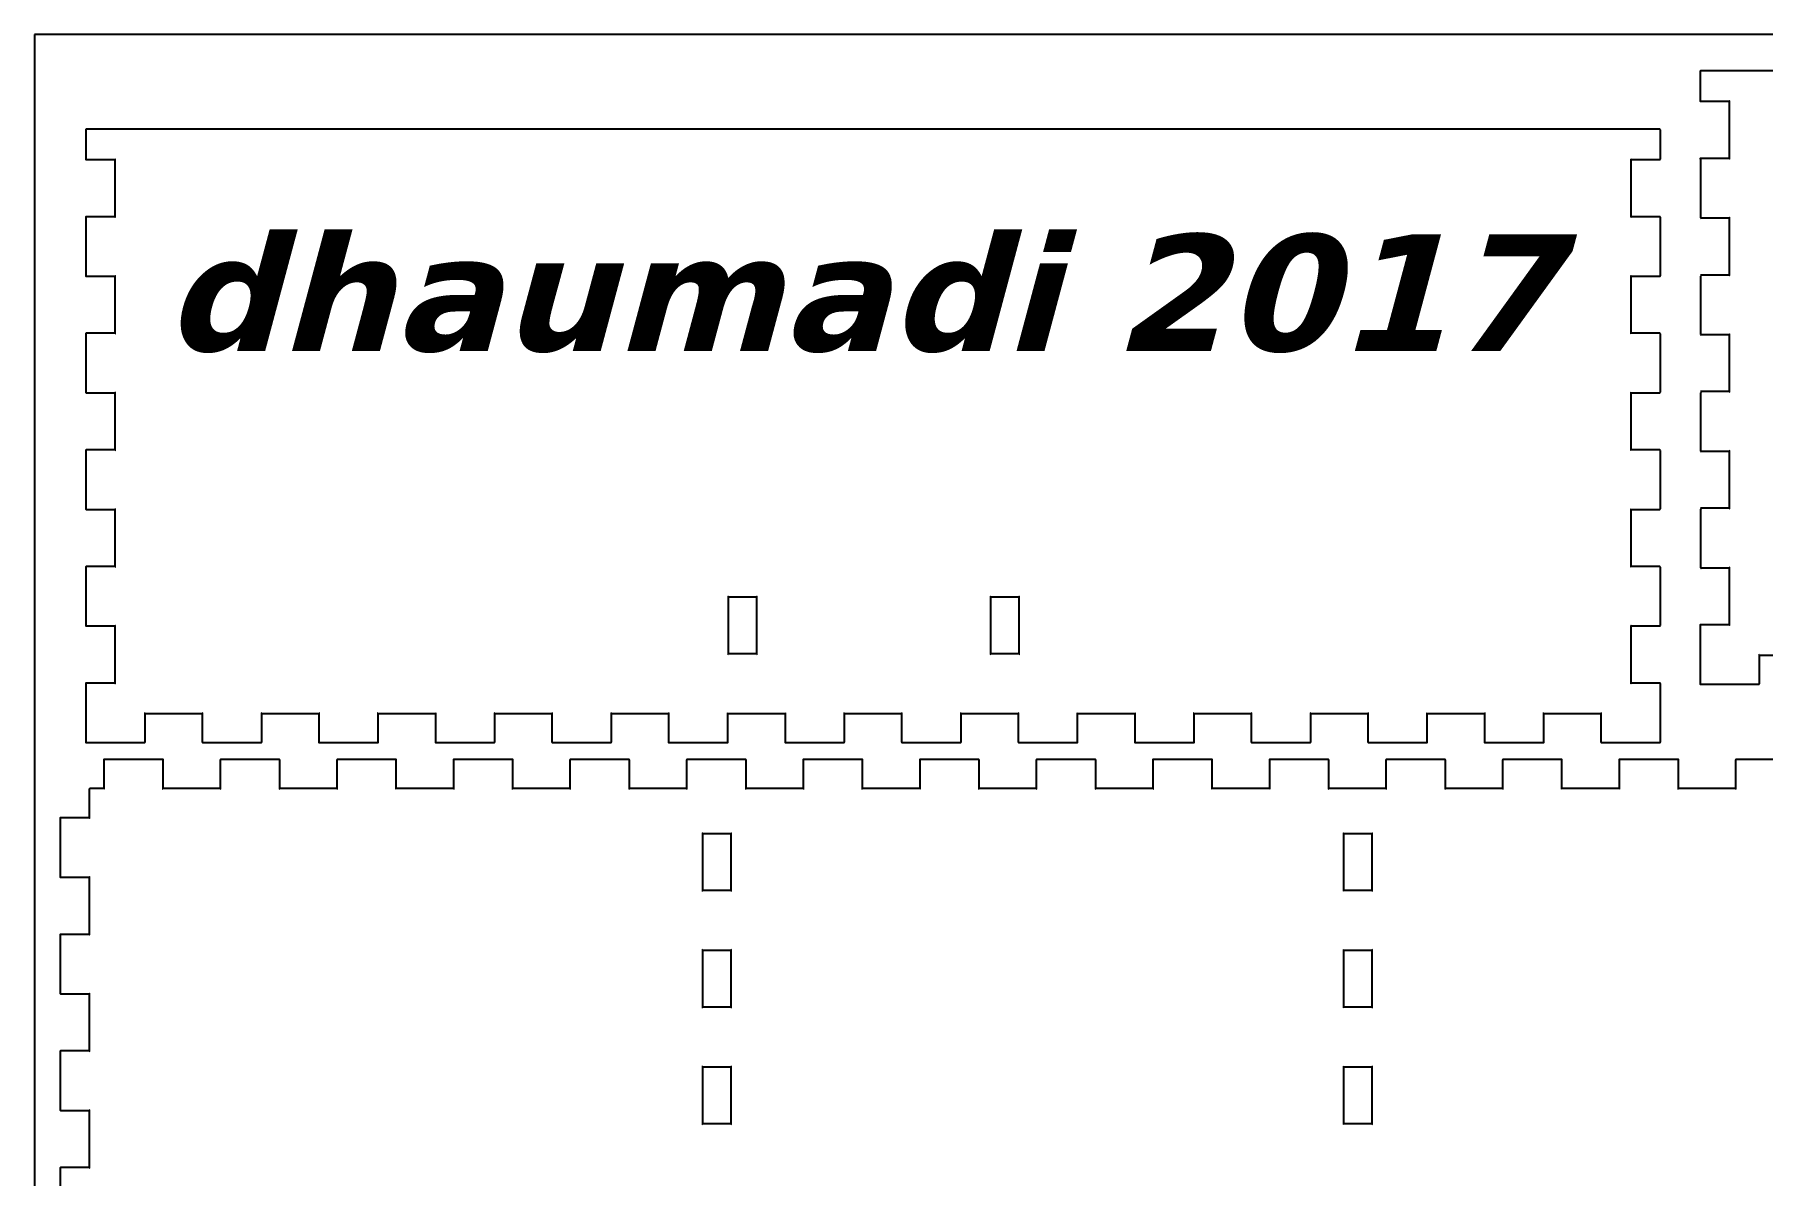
# Model space of a CAD drawing. Extents: x -52 to 1200, y -400 to 594.
# Drawn here: x -51.9 to 244.6, y 398.7 to 594.4 of the extents above; entities that cross this region are included whole.
import ezdxf

# ---------------------------------------------------------------- set-up
doc = ezdxf.new("R2010")
doc.units = 0
doc.layers.add('decoupe1', color=7, linetype='CONTINUOUS', lineweight=25, true_color=0x000000)
doc.layers.add('repere_echelle', color=3, linetype='CONTINUOUS', lineweight=25, true_color=0x00ff00)
doc.styles.add('textstyle0', font='')
doc.styles.get('textstyle0').set_extended_font_data('1CamBam_Stick_5', italic=True, bold=True)

msp = doc.modelspace()

# ---------------------------------------------------------------- linework, layer by layer
at = {"layer": 'decoupe1', "color": 7, "true_color": 0xffffff}
for points in [[(233.9, 588.1), (233.9, 588.1), (233.9, 583.1)], [(504, 588.2), (499, 588.2), (239, 588.2), (234, 588.2)], [(234, 583), (239, 583)], [(238.9, 583.1), (238.9, 573.1)], [(227, 578.2), (222, 578.2), (-38, 578.2), (-43, 578.2)], [(-43.1, 578.1), (-43.1, 578.1), (-43.1, 573.1)], [(227.1, 573.1), (227.1, 578.1)], [(-43, 573), (-38, 573)], [(-38.1, 573.1), (-38.1, 563.1)], [(222, 573), (227, 573)], [(222.1, 563.1), (222.1, 573.1)], [(239, 573.2), (234, 573.2)], [(234, 573), (234, 563)], [(-43.1, 563.1), (-43.1, 553.1)], [(-38, 563.2), (-43, 563.2)], [(227, 563.2), (222, 563.2)], [(227.1, 553.1), (227.1, 563.1)], [(234, 563), (239, 563)], [(238.9, 563.1), (238.9, 553.1)], [(-43, 553), (-38, 553)], [(-38.1, 553.1), (-38.1, 543.1)], [(222, 553), (227, 553)], [(222.1, 543.1), (222.1, 553.1)], [(239, 553.2), (234, 553.2)], [(234, 553), (234, 543)], [(-43.1, 543.1), (-43.1, 533.1)], [(-38, 543.2), (-43, 543.2)], [(227, 543.2), (222, 543.2)], [(227.1, 533.1), (227.1, 543.1)], [(234, 543), (239, 543)], [(238.9, 543.1), (238.9, 533.1)], [(-43, 533), (-38, 533)], [(-38.1, 533.1), (-38.1, 523.1)], [(222, 533), (227, 533)], [(222.1, 523.1), (222.1, 533.1)], [(239, 533.2), (234, 533.2)], [(234, 533), (234, 523)], [(-43.1, 523.1), (-43.1, 513.1)], [(-38, 523.2), (-43, 523.2)], [(227, 523.2), (222, 523.2)], [(227.1, 513.1), (227.1, 523.1)], [(234, 523), (239, 523)], [(238.9, 523.1), (238.9, 513.1)], [(-43, 513), (-38, 513)], [(-38.1, 513.1), (-38.1, 503.1)], [(222, 513), (227, 513)], [(222.1, 503.1), (222.1, 513.1)], [(239, 513.2), (234, 513.2)], [(234, 513), (234, 503)], [(-43.1, 503.1), (-43.1, 493.1)], [(-38, 503.2), (-43, 503.2)], [(227, 503.2), (222, 503.2)], [(227.1, 493.1), (227.1, 503.1)], [(234, 503), (239, 503)], [(238.9, 503.1), (238.9, 493.1)], [(-43, 493), (-38, 493)], [(-38.1, 493.1), (-38.1, 483.1)], [(222, 493), (227, 493)], [(222.1, 483.1), (222.1, 493.1)], [(233.9, 493.1), (233.9, 488.1), (233.9, 483.1)], [(239, 493.2), (234, 493.2)], [(244, 488), (254, 488)], [(244.1, 483.1), (244.1, 488.1)], [(-43.1, 483.1), (-43.1, 478.1), (-43.1, 473.1)], [(-38, 483.2), (-43, 483.2)], [(227, 483.2), (222, 483.2)], [(227.1, 473.1), (227.1, 478.1), (227.1, 483.1)], [(234, 483), (239, 483)], [(239, 483), (244, 483)], [(-33, 478), (-23, 478)], [(-32.9, 473.1), (-32.9, 478.1)], [(-23.1, 478.1), (-23.1, 473.1)], [(-13, 478), (-3, 478)], [(-12.9, 473.1), (-12.9, 478.1)], [(-3.1, 478.1), (-3.1, 473.1)], [(7, 478), (17, 478)], [(7.1, 473.1), (7.1, 478.1)], [(16.9, 478.1), (16.9, 473.1)], [(27, 478), (37, 478)], [(27.1, 473.1), (27.1, 478.1)], [(36.9, 478.1), (36.9, 473.1)], [(47, 478), (57, 478)], [(47.1, 473.1), (47.1, 478.1)], [(56.9, 478.1), (56.9, 473.1)], [(67, 478), (77, 478)], [(67.1, 473.1), (67.1, 478.1)], [(76.9, 478.1), (76.9, 473.1)], [(87, 478), (97, 478)], [(87.1, 473.1), (87.1, 478.1)], [(96.9, 478.1), (96.9, 473.1)], [(107, 478), (117, 478)], [(107.1, 473.1), (107.1, 478.1)], [(116.9, 478.1), (116.9, 473.1)], [(127, 478), (137, 478)], [(127.1, 473.1), (127.1, 478.1)], [(136.9, 478.1), (136.9, 473.1)], [(147, 478), (157, 478)], [(147.1, 473.1), (147.1, 478.1)], [(156.9, 478.1), (156.9, 473.1)], [(167, 478), (177, 478)], [(167.1, 473.1), (167.1, 478.1)], [(176.9, 478.1), (176.9, 473.1)], [(187, 478), (197, 478)], [(187.1, 473.1), (187.1, 478.1)], [(196.9, 478.1), (196.9, 473.1)], [(207, 478), (217, 478)], [(207.1, 473.1), (207.1, 478.1)], [(216.9, 478.1), (216.9, 473.1)], [(-43, 473), (-38, 473)], [(-38, 473), (-33, 473)], [(-23, 473), (-13, 473)], [(-3, 473), (7, 473)], [(17, 473), (27, 473)], [(37, 473), (47, 473)], [(57, 473), (67, 473)], [(77, 473), (87, 473)], [(97, 473), (107, 473)], [(117, 473), (127, 473)], [(137, 473), (147, 473)], [(157, 473), (167, 473)], [(177, 473), (187, 473)], [(197, 473), (207, 473)], [(217, 473), (222, 473), (227, 473)], [(-40, 470), (-40, 465)], [(-29.9, 470.1), (-39.9, 470.1)], [(-29.8, 465), (-29.8, 470)], [(-20, 470), (-20, 465)], [(-9.9, 470.1), (-19.9, 470.1)], [(-9.8, 465), (-9.8, 470)], [(0, 470), (0, 465)], [(10.1, 470.1), (0.1, 470.1)], [(10.2, 465), (10.2, 470)], [(20, 470), (20, 465)], [(30.1, 470.1), (20.1, 470.1)], [(30.2, 465), (30.2, 470)], [(40, 470), (40, 465)], [(50.1, 470.1), (40.1, 470.1)], [(50.2, 465), (50.2, 470)], [(60, 470), (60, 465)], [(70.1, 470.1), (60.1, 470.1)], [(70.2, 465), (70.2, 470)], [(80, 470), (80, 465)], [(90.1, 470.1), (80.1, 470.1)], [(90.2, 465), (90.2, 470)], [(100, 470), (100, 465)], [(110.1, 470.1), (100.1, 470.1)], [(110.2, 465), (110.2, 470)], [(120, 470), (120, 465)], [(130.1, 470.1), (120.1, 470.1)], [(130.2, 465), (130.2, 470)], [(140, 470), (140, 465)], [(150.1, 470.1), (140.1, 470.1)], [(150.2, 465), (150.2, 470)], [(160, 470), (160, 465)], [(170.1, 470.1), (160.1, 470.1)], [(170.2, 465), (170.2, 470)], [(180, 470), (180, 465)], [(190.1, 470.1), (180.1, 470.1)], [(190.2, 465), (190.2, 470)], [(200, 470), (200, 465)], [(210.1, 470.1), (200.1, 470.1)], [(210.2, 465), (210.2, 470)], [(220, 470), (220, 465)], [(230.1, 470.1), (220.1, 470.1)], [(230.2, 465), (230.2, 470)], [(240, 470), (240, 465)], [(250.1, 470.1), (240.1, 470.1)], [(-42.5, 465), (-42.5, 465), (-42.5, 460)], [(-39.9, 465.1), (-42.4, 465.1)], [(-19.9, 465.1), (-29.9, 465.1)], [(0.1, 465.1), (-9.9, 465.1)], [(20.1, 465.1), (10.1, 465.1)], [(40.1, 465.1), (30.1, 465.1)], [(60.1, 465.1), (50.1, 465.1)], [(80.1, 465.1), (70.1, 465.1)], [(100.1, 465.1), (90.1, 465.1)], [(120.1, 465.1), (110.1, 465.1)], [(140.1, 465.1), (130.1, 465.1)], [(160.1, 465.1), (150.1, 465.1)], [(180.1, 465.1), (170.1, 465.1)], [(200.1, 465.1), (190.1, 465.1)], [(220.1, 465.1), (210.1, 465.1)], [(240.1, 465.1), (230.1, 465.1)], [(-47.5, 460), (-47.5, 450)], [(-42.4, 460.1), (-47.4, 460.1)], [(-47.4, 449.9), (-42.4, 449.9)], [(-42.5, 450), (-42.5, 440)], [(-47.5, 440), (-47.5, 430)], [(-42.4, 440.1), (-47.4, 440.1)], [(-47.4, 429.9), (-42.4, 429.9)], [(-42.5, 430), (-42.5, 420)], [(-47.5, 420), (-47.5, 410)], [(-42.4, 420.1), (-47.4, 420.1)], [(-47.4, 409.9), (-42.4, 409.9)], [(-42.5, 410), (-42.5, 400)], [(-47.5, 400), (-47.5, 390)], [(-42.4, 400.1), (-47.4, 400.1)]]:
    msp.add_lwpolyline(points, dxfattribs=at)
at = {"layer": 'decoupe1', "color": 5, "true_color": 0x0000ff}
for points in [[(67.2, 488.1), (67.2, 498.1)], [(72, 498.1), (72, 488.1)], [(112.2, 488.1), (112.2, 498.1)], [(117, 498.1), (117, 488.1)], [(67.1, 498), (72.1, 498)], [(112.1, 498), (117.1, 498)], [(72.1, 488.2), (67.1, 488.2)], [(117.1, 488.2), (112.1, 488.2)], [(62.7, 457.39), (67.7, 457.39)], [(62.8, 447.5), (62.8, 457.5)], [(67.6, 457.5), (67.6, 447.5)], [(172.7, 457.39), (177.7, 457.39)], [(172.8, 447.5), (172.8, 457.5)], [(177.6, 457.5), (177.6, 447.5)], [(67.7, 447.6), (62.7, 447.6)], [(177.7, 447.6), (172.7, 447.6)], [(62.7, 437.39), (67.7, 437.39)], [(62.8, 427.5), (62.8, 437.5)], [(67.6, 437.5), (67.6, 427.5)], [(172.7, 437.39), (177.7, 437.39)], [(172.8, 427.5), (172.8, 437.5)], [(177.6, 437.5), (177.6, 427.5)], [(67.7, 427.6), (62.7, 427.6)], [(177.7, 427.6), (172.7, 427.6)], [(62.7, 417.39), (67.7, 417.39)], [(62.8, 407.5), (62.8, 417.5)], [(67.6, 417.5), (67.6, 407.5)], [(172.7, 417.39), (177.7, 417.39)], [(172.8, 407.5), (172.8, 417.5)], [(177.6, 417.5), (177.6, 407.5)], [(67.7, 407.6), (62.7, 407.6)], [(177.7, 407.6), (172.7, 407.6)]]:
    msp.add_lwpolyline(points, dxfattribs=at)
at = {"layer": 'decoupe1', "color": 7, "true_color": 0xffffff}
for points in [[(234, 588.2), (233.95, 588.2), (233.9, 588.16), (233.9, 588.1)], [(233.9, 583.1), (233.9, 583.05), (233.94, 583), (234, 583)], [(239, 583), (238.95, 583), (238.9, 583.04), (238.9, 583.1)], [(-43, 578.2), (-43.05, 578.2), (-43.1, 578.16), (-43.1, 578.1)], [(227.1, 578.1), (227.1, 578.16), (227.06, 578.2), (227, 578.2)], [(-43.1, 573.1), (-43.1, 573.05), (-43.06, 573), (-43, 573)], [(-38, 573), (-38.05, 573), (-38.1, 573.04), (-38.1, 573.1)], [(222.1, 573.1), (222.1, 573.05), (222.06, 573), (222, 573)], [(227, 573), (227.05, 573), (227.1, 573.04), (227.1, 573.1)], [(234, 573.2), (233.95, 573.2), (233.9, 573.16), (233.9, 573.1)], [(238.9, 573.1), (238.9, 573.16), (238.94, 573.2), (239, 573.2)], [(-43, 563.2), (-43.05, 563.2), (-43.1, 563.16), (-43.1, 563.1)], [(-38.1, 563.1), (-38.1, 563.16), (-38.06, 563.2), (-38, 563.2)], [(222, 563.2), (222.05, 563.2), (222.1, 563.16), (222.1, 563.1)], [(227.1, 563.1), (227.1, 563.16), (227.06, 563.2), (227, 563.2)], [(234, 563), (234, 562.95), (234.04, 562.9), (234.1, 562.9)], [(239, 563), (238.95, 563), (238.9, 563.04), (238.9, 563.1)], [(-43.1, 553.1), (-43.1, 553.05), (-43.06, 553), (-43, 553)], [(-38, 553), (-38.05, 553), (-38.1, 553.04), (-38.1, 553.1)], [(222.1, 553.1), (222.1, 553.05), (222.06, 553), (222, 553)], [(227, 553), (227.05, 553), (227.1, 553.04), (227.1, 553.1)], [(234.1, 553.1), (234.05, 553.1), (234, 553.06), (234, 553)], [(238.9, 553.1), (238.9, 553.16), (238.94, 553.2), (239, 553.2)], [(-43, 543.2), (-43.05, 543.2), (-43.1, 543.16), (-43.1, 543.1)], [(-38.1, 543.1), (-38.1, 543.16), (-38.06, 543.2), (-38, 543.2)], [(222, 543.2), (222.05, 543.2), (222.1, 543.16), (222.1, 543.1)], [(227.1, 543.1), (227.1, 543.16), (227.06, 543.2), (227, 543.2)], [(234, 543), (234, 542.95), (234.04, 542.9), (234.1, 542.9)], [(239, 543), (238.95, 543), (238.9, 543.04), (238.9, 543.1)], [(-43.1, 533.1), (-43.1, 533.05), (-43.06, 533), (-43, 533)], [(-38, 533), (-38.05, 533), (-38.1, 533.04), (-38.1, 533.1)], [(222.1, 533.1), (222.1, 533.05), (222.06, 533), (222, 533)], [(227, 533), (227.05, 533), (227.1, 533.04), (227.1, 533.1)], [(234.1, 533.1), (234.05, 533.1), (234, 533.06), (234, 533)], [(238.9, 533.1), (238.9, 533.16), (238.94, 533.2), (239, 533.2)], [(-43, 523.2), (-43.05, 523.2), (-43.1, 523.16), (-43.1, 523.1)], [(-38.1, 523.1), (-38.1, 523.16), (-38.06, 523.2), (-38, 523.2)], [(222, 523.2), (222.05, 523.2), (222.1, 523.16), (222.1, 523.1)], [(227.1, 523.1), (227.1, 523.16), (227.06, 523.2), (227, 523.2)], [(234, 523), (234, 522.95), (234.04, 522.9), (234.1, 522.9)], [(239, 523), (238.95, 523), (238.9, 523.04), (238.9, 523.1)], [(-43.1, 513.1), (-43.1, 513.05), (-43.06, 513), (-43, 513)], [(-38, 513), (-38.05, 513), (-38.1, 513.04), (-38.1, 513.1)], [(222.1, 513.1), (222.1, 513.05), (222.06, 513), (222, 513)], [(227, 513), (227.05, 513), (227.1, 513.04), (227.1, 513.1)], [(234.1, 513.1), (234.05, 513.1), (234, 513.06), (234, 513)], [(238.9, 513.1), (238.9, 513.16), (238.94, 513.2), (239, 513.2)], [(-43, 503.2), (-43.05, 503.2), (-43.1, 503.16), (-43.1, 503.1)], [(-38.1, 503.1), (-38.1, 503.16), (-38.06, 503.2), (-38, 503.2)], [(222, 503.2), (222.05, 503.2), (222.1, 503.16), (222.1, 503.1)], [(227.1, 503.1), (227.1, 503.16), (227.06, 503.2), (227, 503.2)], [(234, 503), (234, 502.95), (234.04, 502.9), (234.1, 502.9)], [(239, 503), (238.95, 503), (238.9, 503.04), (238.9, 503.1)], [(-43.1, 493.1), (-43.1, 493.05), (-43.06, 493), (-43, 493)], [(-38, 493), (-38.05, 493), (-38.1, 493.04), (-38.1, 493.1)], [(222.1, 493.1), (222.1, 493.05), (222.06, 493), (222, 493)], [(227, 493), (227.05, 493), (227.1, 493.04), (227.1, 493.1)], [(234, 493.2), (233.95, 493.2), (233.9, 493.16), (233.9, 493.1)], [(238.9, 493.1), (238.9, 493.16), (238.94, 493.2), (239, 493.2)], [(244.1, 488.1), (244.1, 488.05), (244.06, 488), (244, 488)], [(-43, 483.2), (-43.05, 483.2), (-43.1, 483.16), (-43.1, 483.1)], [(-38.1, 483.1), (-38.1, 483.16), (-38.06, 483.2), (-38, 483.2)], [(222, 483.2), (222.05, 483.2), (222.1, 483.16), (222.1, 483.1)], [(227.1, 483.1), (227.1, 483.16), (227.06, 483.2), (227, 483.2)], [(233.9, 483.1), (233.9, 483.05), (233.94, 483), (234, 483)], [(244, 483), (244.05, 483), (244.1, 483.04), (244.1, 483.1)], [(-32.9, 478.1), (-32.9, 478.05), (-32.94, 478), (-33, 478)], [(-23, 478), (-23.05, 478), (-23.1, 478.04), (-23.1, 478.1)], [(-12.9, 478.1), (-12.9, 478.05), (-12.94, 478), (-13, 478)], [(-3, 478), (-3.05, 478), (-3.1, 478.04), (-3.1, 478.1)], [(7.1, 478.1), (7.1, 478.05), (7.06, 478), (7, 478)], [(17, 478), (16.95, 478), (16.9, 478.04), (16.9, 478.1)], [(27.1, 478.1), (27.1, 478.05), (27.06, 478), (27, 478)], [(37, 478), (36.95, 478), (36.9, 478.04), (36.9, 478.1)], [(47.1, 478.1), (47.1, 478.05), (47.06, 478), (47, 478)], [(57, 478), (56.95, 478), (56.9, 478.04), (56.9, 478.1)], [(67.1, 478.1), (67.1, 478.05), (67.06, 478), (67, 478)], [(77, 478), (76.95, 478), (76.9, 478.04), (76.9, 478.1)], [(87.1, 478.1), (87.1, 478.05), (87.06, 478), (87, 478)], [(97, 478), (96.95, 478), (96.9, 478.04), (96.9, 478.1)], [(107.1, 478.1), (107.1, 478.05), (107.06, 478), (107, 478)], [(117, 478), (116.95, 478), (116.9, 478.04), (116.9, 478.1)], [(127.1, 478.1), (127.1, 478.05), (127.06, 478), (127, 478)], [(137, 478), (136.95, 478), (136.9, 478.04), (136.9, 478.1)], [(147.1, 478.1), (147.1, 478.05), (147.06, 478), (147, 478)], [(157, 478), (156.95, 478), (156.9, 478.04), (156.9, 478.1)], [(167.1, 478.1), (167.1, 478.05), (167.06, 478), (167, 478)], [(177, 478), (176.95, 478), (176.9, 478.04), (176.9, 478.1)], [(187.1, 478.1), (187.1, 478.05), (187.06, 478), (187, 478)], [(197, 478), (196.95, 478), (196.9, 478.04), (196.9, 478.1)], [(207.1, 478.1), (207.1, 478.05), (207.06, 478), (207, 478)], [(217, 478), (216.95, 478), (216.9, 478.04), (216.9, 478.1)], [(-43.1, 473.1), (-43.1, 473.05), (-43.06, 473), (-43, 473)], [(-33, 473), (-32.95, 473), (-32.9, 473.04), (-32.9, 473.1)], [(-23.1, 473.1), (-23.1, 473.05), (-23.06, 473), (-23, 473)], [(-13, 473), (-12.95, 473), (-12.9, 473.04), (-12.9, 473.1)], [(-3.1, 473.1), (-3.1, 473.05), (-3.06, 473), (-3, 473)], [(7, 473), (7.05, 473), (7.1, 473.04), (7.1, 473.1)], [(16.9, 473.1), (16.9, 473.05), (16.94, 473), (17, 473)], [(27, 473), (27.05, 473), (27.1, 473.04), (27.1, 473.1)], [(36.9, 473.1), (36.9, 473.05), (36.94, 473), (37, 473)], [(47, 473), (47.05, 473), (47.1, 473.04), (47.1, 473.1)], [(56.9, 473.1), (56.9, 473.05), (56.94, 473), (57, 473)], [(67, 473), (67.05, 473), (67.1, 473.04), (67.1, 473.1)], [(76.9, 473.1), (76.9, 473.05), (76.94, 473), (77, 473)], [(87, 473), (87.05, 473), (87.1, 473.04), (87.1, 473.1)], [(96.9, 473.1), (96.9, 473.05), (96.94, 473), (97, 473)], [(107, 473), (107.05, 473), (107.1, 473.04), (107.1, 473.1)], [(116.9, 473.1), (116.9, 473.05), (116.94, 473), (117, 473)], [(127, 473), (127.05, 473), (127.1, 473.04), (127.1, 473.1)], [(136.9, 473.1), (136.9, 473.05), (136.94, 473), (137, 473)], [(147, 473), (147.05, 473), (147.1, 473.04), (147.1, 473.1)], [(156.9, 473.1), (156.9, 473.05), (156.94, 473), (157, 473)], [(167, 473), (167.05, 473), (167.1, 473.04), (167.1, 473.1)], [(176.9, 473.1), (176.9, 473.05), (176.94, 473), (177, 473)], [(187, 473), (187.05, 473), (187.1, 473.04), (187.1, 473.1)], [(196.9, 473.1), (196.9, 473.05), (196.94, 473), (197, 473)], [(207, 473), (207.05, 473), (207.1, 473.04), (207.1, 473.1)], [(216.9, 473.1), (216.9, 473.05), (216.94, 473), (217, 473)], [(227, 473), (227.05, 473), (227.1, 473.04), (227.1, 473.1)], [(-39.9, 470.1), (-39.95, 470.1), (-40, 470.06), (-40, 470)], [(-29.8, 470), (-29.8, 470.05), (-29.84, 470.1), (-29.9, 470.1)], [(-19.9, 470.1), (-19.95, 470.1), (-20, 470.06), (-20, 470)], [(-9.8, 470), (-9.8, 470.05), (-9.84, 470.1), (-9.9, 470.1)], [(0.1, 470.1), (0.05, 470.1), (0, 470.06), (0, 470)], [(10.2, 470), (10.2, 470.05), (10.16, 470.1), (10.1, 470.1)], [(20.1, 470.1), (20.05, 470.1), (20, 470.06), (20, 470)], [(30.2, 470), (30.2, 470.05), (30.16, 470.1), (30.1, 470.1)], [(40.1, 470.1), (40.05, 470.1), (40, 470.06), (40, 470)], [(50.2, 470), (50.2, 470.05), (50.16, 470.1), (50.1, 470.1)], [(60.1, 470.1), (60.05, 470.1), (60, 470.06), (60, 470)], [(70.2, 470), (70.2, 470.05), (70.16, 470.1), (70.1, 470.1)], [(80.1, 470.1), (80.05, 470.1), (80, 470.06), (80, 470)], [(90.2, 470), (90.2, 470.05), (90.16, 470.1), (90.1, 470.1)], [(100.1, 470.1), (100.05, 470.1), (100, 470.06), (100, 470)], [(110.2, 470), (110.2, 470.05), (110.16, 470.1), (110.1, 470.1)], [(120.1, 470.1), (120.05, 470.1), (120, 470.06), (120, 470)], [(130.2, 470), (130.2, 470.05), (130.16, 470.1), (130.1, 470.1)], [(140.1, 470.1), (140.05, 470.1), (140, 470.06), (140, 470)], [(150.2, 470), (150.2, 470.05), (150.16, 470.1), (150.1, 470.1)], [(160.1, 470.1), (160.05, 470.1), (160, 470.06), (160, 470)], [(170.2, 470), (170.2, 470.05), (170.16, 470.1), (170.1, 470.1)], [(180.1, 470.1), (180.05, 470.1), (180, 470.06), (180, 470)], [(190.2, 470), (190.2, 470.05), (190.16, 470.1), (190.1, 470.1)], [(200.1, 470.1), (200.05, 470.1), (200, 470.06), (200, 470)], [(210.2, 470), (210.2, 470.05), (210.16, 470.1), (210.1, 470.1)], [(220.1, 470.1), (220.05, 470.1), (220, 470.06), (220, 470)], [(230.2, 470), (230.2, 470.05), (230.16, 470.1), (230.1, 470.1)], [(240.1, 470.1), (240.05, 470.1), (240, 470.06), (240, 470)], [(-42.4, 465.1), (-42.45, 465.1), (-42.5, 465.06), (-42.5, 465)], [(-40, 465), (-40, 465.05), (-39.96, 465.1), (-39.9, 465.1)], [(-29.9, 465.1), (-29.84, 465.1), (-29.8, 465.06), (-29.8, 465)], [(-20, 465), (-20, 465.05), (-19.96, 465.1), (-19.9, 465.1)], [(-9.9, 465.1), (-9.84, 465.1), (-9.8, 465.06), (-9.8, 465)], [(0, 465), (0, 465.05), (0.04, 465.1), (0.1, 465.1)], [(10.1, 465.1), (10.16, 465.1), (10.2, 465.06), (10.2, 465)], [(20, 465), (20, 465.05), (20.04, 465.1), (20.1, 465.1)], [(30.1, 465.1), (30.16, 465.1), (30.2, 465.06), (30.2, 465)], [(40, 465), (40, 465.05), (40.04, 465.1), (40.1, 465.1)], [(50.1, 465.1), (50.16, 465.1), (50.2, 465.06), (50.2, 465)], [(60, 465), (60, 465.05), (60.04, 465.1), (60.1, 465.1)], [(70.1, 465.1), (70.16, 465.1), (70.2, 465.06), (70.2, 465)], [(80, 465), (80, 465.05), (80.04, 465.1), (80.1, 465.1)], [(90.1, 465.1), (90.16, 465.1), (90.2, 465.06), (90.2, 465)], [(100, 465), (100, 465.05), (100.04, 465.1), (100.1, 465.1)], [(110.1, 465.1), (110.16, 465.1), (110.2, 465.06), (110.2, 465)], [(120, 465), (120, 465.05), (120.04, 465.1), (120.1, 465.1)], [(130.1, 465.1), (130.16, 465.1), (130.2, 465.06), (130.2, 465)], [(140, 465), (140, 465.05), (140.04, 465.1), (140.1, 465.1)], [(150.1, 465.1), (150.16, 465.1), (150.2, 465.06), (150.2, 465)], [(160, 465), (160, 465.05), (160.04, 465.1), (160.1, 465.1)], [(170.1, 465.1), (170.16, 465.1), (170.2, 465.06), (170.2, 465)], [(180, 465), (180, 465.05), (180.04, 465.1), (180.1, 465.1)], [(190.1, 465.1), (190.16, 465.1), (190.2, 465.06), (190.2, 465)], [(200, 465), (200, 465.05), (200.04, 465.1), (200.1, 465.1)], [(210.1, 465.1), (210.16, 465.1), (210.2, 465.06), (210.2, 465)], [(220, 465), (220, 465.05), (220.04, 465.1), (220.1, 465.1)], [(230.1, 465.1), (230.16, 465.1), (230.2, 465.06), (230.2, 465)], [(240, 465), (240, 465.05), (240.04, 465.1), (240.1, 465.1)], [(-47.4, 460.1), (-47.45, 460.1), (-47.5, 460.06), (-47.5, 460)], [(-42.5, 460), (-42.5, 460.05), (-42.46, 460.1), (-42.4, 460.1)], [(-47.5, 450), (-47.5, 449.95), (-47.46, 449.9), (-47.4, 449.9)], [(-42.4, 449.9), (-42.45, 449.9), (-42.5, 449.94), (-42.5, 450)], [(-47.4, 440.1), (-47.45, 440.1), (-47.5, 440.06), (-47.5, 440)], [(-42.5, 440), (-42.5, 440.05), (-42.46, 440.1), (-42.4, 440.1)], [(-47.5, 430), (-47.5, 429.95), (-47.46, 429.9), (-47.4, 429.9)], [(-42.4, 429.9), (-42.45, 429.9), (-42.5, 429.94), (-42.5, 430)], [(-47.4, 420.1), (-47.45, 420.1), (-47.5, 420.06), (-47.5, 420)], [(-42.5, 420), (-42.5, 420.05), (-42.46, 420.1), (-42.4, 420.1)], [(-47.5, 410), (-47.5, 409.95), (-47.46, 409.9), (-47.4, 409.9)], [(-42.4, 409.9), (-42.45, 409.9), (-42.5, 409.94), (-42.5, 410)], [(-47.4, 400.1), (-47.45, 400.1), (-47.5, 400.06), (-47.5, 400)], [(-42.5, 400), (-42.5, 400.05), (-42.46, 400.1), (-42.4, 400.1)]]:
    msp.add_open_spline(points, degree=3, dxfattribs=at)
at = {"layer": 'decoupe1', "color": 5, "true_color": 0x0000ff}
for points in [[(67.2, 498.1), (67.2, 498.04), (67.16, 498), (67.1, 498)], [(72.1, 498), (72.04, 498), (72, 498.04), (72, 498.1)], [(112.2, 498.1), (112.2, 498.04), (112.16, 498), (112.1, 498)], [(117.1, 498), (117.04, 498), (117, 498.04), (117, 498.1)], [(67.1, 488.2), (67.15, 488.2), (67.2, 488.16), (67.2, 488.1)], [(72, 488.1), (72, 488.16), (72.04, 488.2), (72.1, 488.2)], [(112.1, 488.2), (112.15, 488.2), (112.2, 488.16), (112.2, 488.1)], [(117, 488.1), (117, 488.16), (117.04, 488.2), (117.1, 488.2)], [(62.8, 457.5), (62.8, 457.44), (62.76, 457.39), (62.7, 457.39)], [(67.7, 457.39), (67.64, 457.39), (67.6, 457.44), (67.6, 457.5)], [(172.8, 457.5), (172.8, 457.44), (172.76, 457.39), (172.7, 457.39)], [(177.7, 457.39), (177.64, 457.39), (177.6, 457.44), (177.6, 457.5)], [(62.7, 447.6), (62.75, 447.6), (62.8, 447.55), (62.8, 447.5)], [(67.6, 447.5), (67.6, 447.55), (67.64, 447.6), (67.7, 447.6)], [(172.7, 447.6), (172.75, 447.6), (172.8, 447.55), (172.8, 447.5)], [(177.6, 447.5), (177.6, 447.55), (177.64, 447.6), (177.7, 447.6)], [(62.8, 437.5), (62.8, 437.44), (62.76, 437.39), (62.7, 437.39)], [(67.7, 437.39), (67.64, 437.39), (67.6, 437.44), (67.6, 437.5)], [(172.8, 437.5), (172.8, 437.44), (172.76, 437.39), (172.7, 437.39)], [(177.7, 437.39), (177.64, 437.39), (177.6, 437.44), (177.6, 437.5)], [(62.7, 427.6), (62.75, 427.6), (62.8, 427.55), (62.8, 427.5)], [(67.6, 427.5), (67.6, 427.55), (67.64, 427.6), (67.7, 427.6)], [(172.7, 427.6), (172.75, 427.6), (172.8, 427.55), (172.8, 427.5)], [(177.6, 427.5), (177.6, 427.55), (177.64, 427.6), (177.7, 427.6)], [(62.8, 417.5), (62.8, 417.44), (62.76, 417.39), (62.7, 417.39)], [(67.7, 417.39), (67.64, 417.39), (67.6, 417.44), (67.6, 417.5)], [(172.8, 417.5), (172.8, 417.44), (172.76, 417.39), (172.7, 417.39)], [(177.7, 417.39), (177.64, 417.39), (177.6, 417.44), (177.6, 417.5)], [(62.7, 407.6), (62.75, 407.6), (62.8, 407.55), (62.8, 407.5)], [(67.6, 407.5), (67.6, 407.55), (67.64, 407.6), (67.7, 407.6)], [(172.7, 407.6), (172.75, 407.6), (172.8, 407.55), (172.8, 407.5)], [(177.6, 407.5), (177.6, 407.55), (177.64, 407.6), (177.7, 407.6)]]:
    msp.add_open_spline(points, degree=3, dxfattribs=at)
at = {"layer": 'repere_echelle'}
for p, q in [((548.13, 594.45), (-51.87, 594.45)), ((-51.87, 594.45), (-51.87, 194.45))]:
    msp.add_line(p, q, dxfattribs=at)

# ---------------------------------------------------------------- texts
at = {"layer": 'decoupe1', "insert": (90, 550), "char_height": 10, "attachment_point": 5, "style": 'textstyle0'}
msp.add_mtext('\\fDejaVu Sans|b1|i1|c0|p0;\\H20;dhaumadi 2017', dxfattribs=at)

doc.saveas('drawing.dxf')
